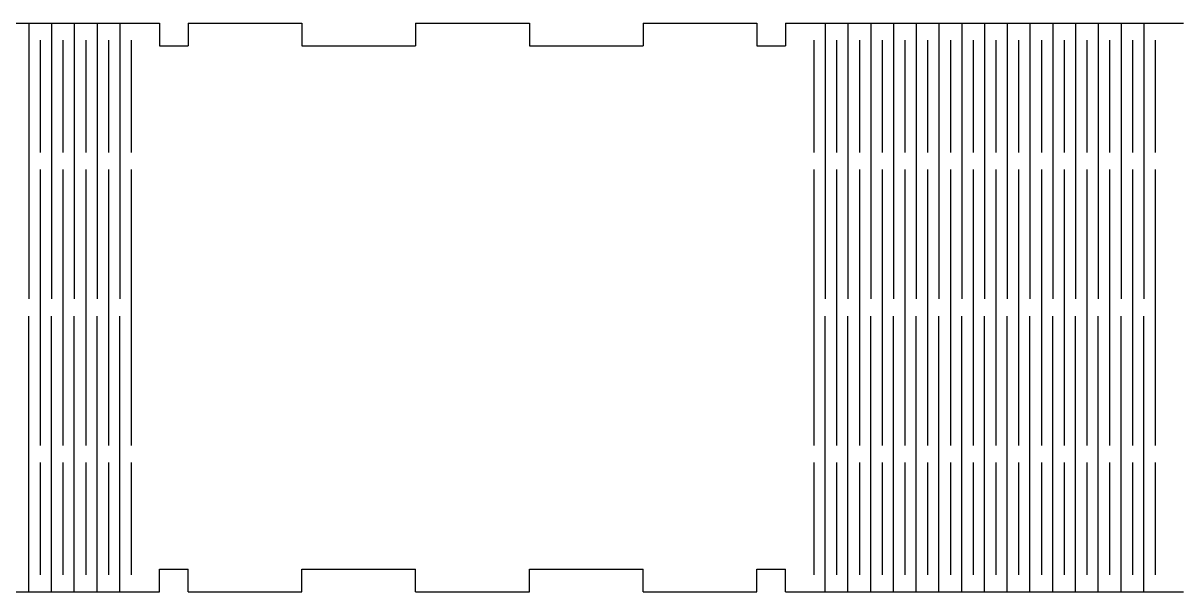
# Model space of a CAD drawing. Header units: metres. Extents: x 300 to 1036, y 0 to 304.
# Drawn here: x 502 to 705, y 0 to 100 of the extents above; entities that cross this region are included whole.
import ezdxf

# ---------------------------------------------------------------- set-up
doc = ezdxf.new("R2010")
doc.units = ezdxf.units.M

msp = doc.modelspace()

# ---------------------------------------------------------------- linework, layer by layer
at = {"layer": 'GROUP0'}
for p, q in [((499, 100, 0), (503, 100, 0)), ((503, 100, 0), (507, 100, 0)), ((507, 100, 0), (511, 100, 0)), ((511, 100, 0), (515, 100, 0)), ((515, 100, 0), (519, 100, 0)), ((519, 100, 0), (526, 100, 0)), ((526, 100, 0), (526, 96, 0)), ((531, 100, 0), (551, 100, 0)), ((531, 100, 0), (531, 96, 0)), ((551, 100, 0), (551, 96, 0)), ((571, 100, 0), (591, 100, 0)), ((571, 100, 0), (571, 96, 0)), ((591, 100, 0), (591, 96, 0)), ((611, 100, 0), (631, 100, 0)), ((611, 100, 0), (611, 96, 0)), ((631, 100, 0), (631, 96, 0)), ((636, 100, 0), (706, 100, 0)), ((636, 100, 0), (636, 96, 0)), ((526, 96, 0), (531, 96, 0)), ((551, 96, 0), (571, 96, 0)), ((591, 96, 0), (611, 96, 0)), ((631, 96, 0), (636, 96, 0)), ((526, 0, 0), (526, 4, 0)), ((526, 4, 0), (531, 4, 0)), ((531, 0, 0), (531, 4, 0)), ((551, 0, 0), (551, 4, 0)), ((551, 4, 0), (571, 4, 0)), ((571, 0, 0), (571, 4, 0)), ((591, 0, 0), (591, 4, 0)), ((591, 4, 0), (611, 4, 0)), ((611, 0, 0), (611, 4, 0)), ((631, 0, 0), (631, 4, 0)), ((631, 4, 0), (636, 4, 0)), ((636, 0, 0), (636, 4, 0)), ((499, 0, 0), (503, 0, 0)), ((503, 0, 0), (507, 0, 0)), ((507, 0, 0), (511, 0, 0)), ((511, 0, 0), (515, 0, 0)), ((515, 0, 0), (519, 0, 0)), ((519, 0, 0), (526, 0, 0)), ((531, 0, 0), (551, 0, 0)), ((571, 0, 0), (591, 0, 0)), ((611, 0, 0), (631, 0, 0)), ((636, 0, 0), (706, 0, 0))]:
    msp.add_line(p, q, dxfattribs=at)
at = {"layer": 'GROUP1'}
for p, q in [((503, 100, 0), (503, 51.5, 0)), ((507, 100, 0), (507, 51.5, 0)), ((511, 100, 0), (511, 51.5, 0)), ((515, 100, 0), (515, 51.5, 0)), ((519, 100, 0), (519, 51.5, 0)), ((643, 100, 0), (643, 51.5, 0)), ((647, 100, 0), (647, 51.5, 0)), ((651, 100, 0), (651, 51.5, 0)), ((655, 100, 0), (655, 51.5, 0)), ((659, 100, 0), (659, 51.5, 0)), ((663, 100, 0), (663, 51.5, 0)), ((667, 100, 0), (667, 51.5, 0)), ((671, 100, 0), (671, 51.5, 0)), ((675, 100, 0), (675, 51.5, 0)), ((679, 100, 0), (679, 51.5, 0)), ((683, 100, 0), (683, 51.5, 0)), ((687, 100, 0), (687, 51.5, 0)), ((691, 100, 0), (691, 51.5, 0)), ((695, 100, 0), (695, 51.5, 0)), ((699, 100, 0), (699, 51.5, 0)), ((505, 97, 0), (505, 77.25, 0)), ((509, 97, 0), (509, 77.25, 0)), ((513, 97, 0), (513, 77.25, 0)), ((517, 97, 0), (517, 77.25, 0)), ((521, 97, 0), (521, 77.25, 0)), ((641, 97, 0), (641, 77.25, 0)), ((645, 97, 0), (645, 77.25, 0)), ((649, 97, 0), (649, 77.25, 0)), ((653, 97, 0), (653, 77.25, 0)), ((657, 97, 0), (657, 77.25, 0)), ((661, 97, 0), (661, 77.25, 0)), ((665, 97, 0), (665, 77.25, 0)), ((669, 97, 0), (669, 77.25, 0)), ((673, 97, 0), (673, 77.25, 0)), ((677, 97, 0), (677, 77.25, 0)), ((681, 97, 0), (681, 77.25, 0)), ((685, 97, 0), (685, 77.25, 0)), ((689, 97, 0), (689, 77.25, 0)), ((693, 97, 0), (693, 77.25, 0)), ((697, 97, 0), (697, 77.25, 0)), ((701, 97, 0), (701, 77.25, 0)), ((505, 74.25, 0), (505, 25.75, 0)), ((509, 74.25, 0), (509, 25.75, 0)), ((513, 74.25, 0), (513, 25.75, 0)), ((517, 74.25, 0), (517, 25.75, 0)), ((521, 74.25, 0), (521, 25.75, 0)), ((641, 74.25, 0), (641, 25.75, 0)), ((645, 74.25, 0), (645, 25.75, 0)), ((649, 74.25, 0), (649, 25.75, 0)), ((653, 74.25, 0), (653, 25.75, 0)), ((657, 74.25, 0), (657, 25.75, 0)), ((661, 74.25, 0), (661, 25.75, 0)), ((665, 74.25, 0), (665, 25.75, 0)), ((669, 74.25, 0), (669, 25.75, 0)), ((673, 74.25, 0), (673, 25.75, 0)), ((677, 74.25, 0), (677, 25.75, 0)), ((681, 74.25, 0), (681, 25.75, 0)), ((685, 74.25, 0), (685, 25.75, 0)), ((689, 74.25, 0), (689, 25.75, 0)), ((693, 74.25, 0), (693, 25.75, 0)), ((697, 74.25, 0), (697, 25.75, 0)), ((701, 74.25, 0), (701, 25.75, 0)), ((503, 0, 0), (503, 48.5, 0)), ((507, 0, 0), (507, 48.5, 0)), ((511, 0, 0), (511, 48.5, 0)), ((515, 0, 0), (515, 48.5, 0)), ((519, 0, 0), (519, 48.5, 0)), ((643, 0, 0), (643, 48.5, 0)), ((647, 0, 0), (647, 48.5, 0)), ((651, 0, 0), (651, 48.5, 0)), ((655, 0, 0), (655, 48.5, 0)), ((659, 0, 0), (659, 48.5, 0)), ((663, 0, 0), (663, 48.5, 0)), ((667, 0, 0), (667, 48.5, 0)), ((671, 0, 0), (671, 48.5, 0)), ((675, 0, 0), (675, 48.5, 0)), ((679, 0, 0), (679, 48.5, 0)), ((683, 0, 0), (683, 48.5, 0)), ((687, 0, 0), (687, 48.5, 0)), ((691, 0, 0), (691, 48.5, 0)), ((695, 0, 0), (695, 48.5, 0)), ((699, 0, 0), (699, 48.5, 0)), ((505, 22.75, 0), (505, 3, 0)), ((509, 22.75, 0), (509, 3, 0)), ((513, 22.75, 0), (513, 3, 0)), ((517, 22.75, 0), (517, 3, 0)), ((521, 22.75, 0), (521, 3, 0)), ((641, 22.75, 0), (641, 3, 0)), ((645, 22.75, 0), (645, 3, 0)), ((649, 22.75, 0), (649, 3, 0)), ((653, 22.75, 0), (653, 3, 0)), ((657, 22.75, 0), (657, 3, 0)), ((661, 22.75, 0), (661, 3, 0)), ((665, 22.75, 0), (665, 3, 0)), ((669, 22.75, 0), (669, 3, 0)), ((673, 22.75, 0), (673, 3, 0)), ((677, 22.75, 0), (677, 3, 0)), ((681, 22.75, 0), (681, 3, 0)), ((685, 22.75, 0), (685, 3, 0)), ((689, 22.75, 0), (689, 3, 0)), ((693, 22.75, 0), (693, 3, 0)), ((697, 22.75, 0), (697, 3, 0)), ((701, 22.75, 0), (701, 3, 0))]:
    msp.add_line(p, q, dxfattribs=at)

doc.saveas('drawing.dxf')
